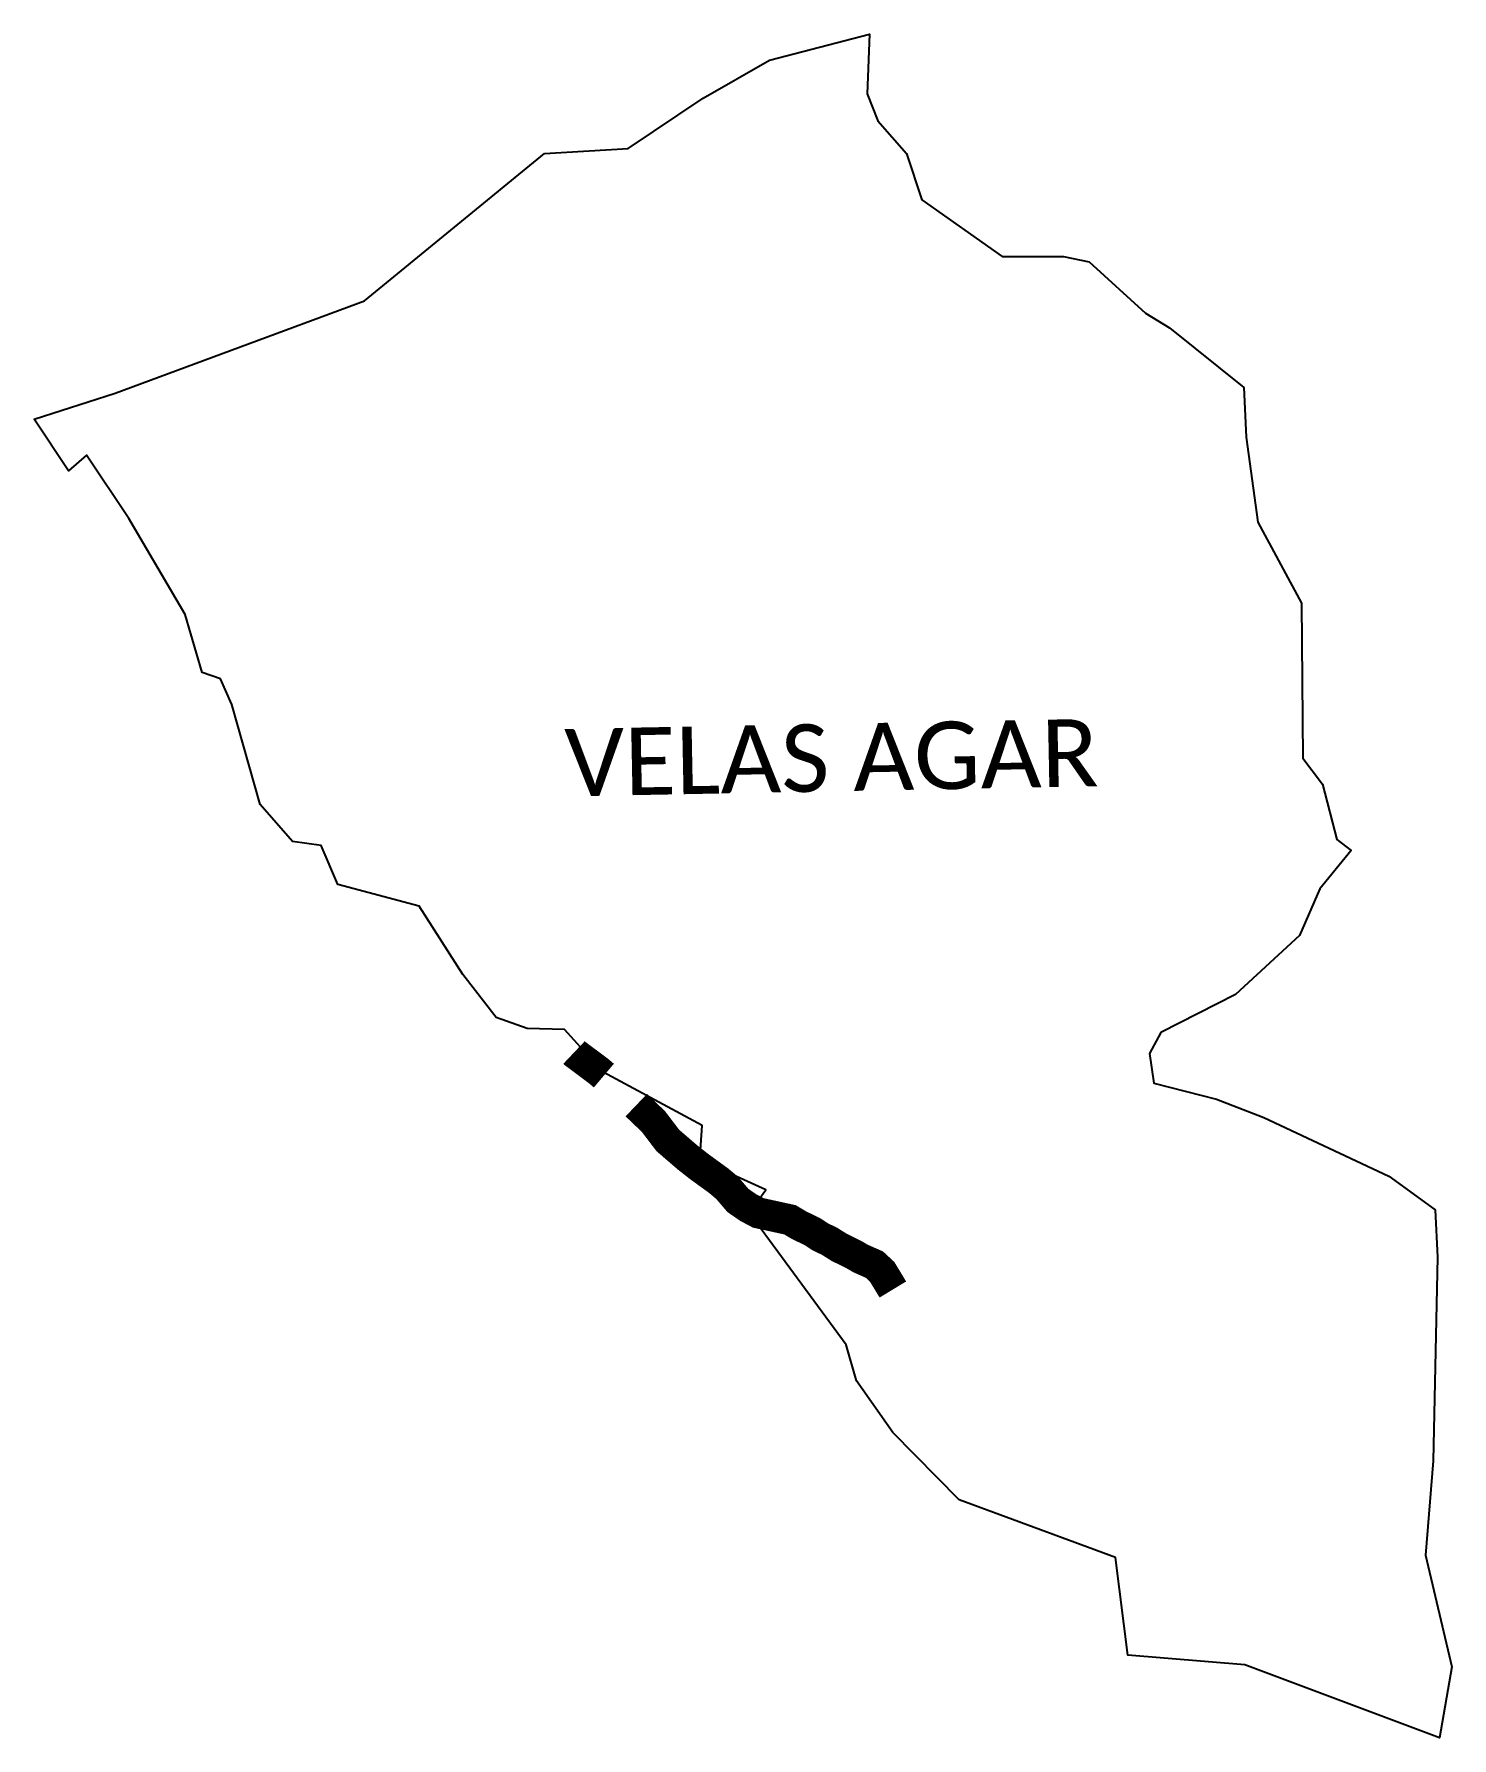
# Model space of a CAD drawing. Header units: metres. Extents: x 284719 to 287003, y 2012791 to 2015536.
import ezdxf

# ---------------------------------------------------------------- set-up
doc = ezdxf.new("R2010")
doc.units = ezdxf.units.M
for name, color, linetype in [('UNPROTECTED', 130, 'Continuous'), ('village', 3, 'Continuous'), ('VILLAGE NAME', 250, 'Continuous')]:
    doc.layers.add(name, color=color, linetype=linetype)
doc.styles.get("Standard").update_dxf_attribs({"font": 'simplex.shx'})

msp = doc.modelspace()

# ---------------------------------------------------------------- linework, layer by layer
at = {"layer": 'UNPROTECTED', "const_width": 50, "flags": 128}
for points in [[(285588.9, 2013895), (285590.8, 2013893.2), (285627.9, 2013865.5), (285637, 2013857.8)], [(285689.2, 2013810.2), (285716.9, 2013783.7), (285740, 2013753.3), (285771.5, 2013726.2), (285790.7, 2013711.1), (285821.4, 2013688.8), (285835.4, 2013677.1), (285853, 2013656.6), (285870, 2013644.9), (285886, 2013636.5), (285905.6, 2013632.3), (285937, 2013625.4), (285951.2, 2013616.9), (285973.5, 2013606.1), (285985.2, 2013598.2), (286000.3, 2013591), (286016.2, 2013581), (286038.7, 2013570), (286050.7, 2013563), (286072.6, 2013553.4), (286085.2, 2013541.7), (286102.5, 2013513.2)]]:
    msp.add_lwpolyline(points, dxfattribs=at)
at = {"layer": 'village', "flags": 128}
msp.add_lwpolyline([(285251.2, 2015105.8), (285541.6, 2015343.3)], dxfattribs=at)
at = {"layer": 'village'}
for points in [[(285541.6, 2015343.3, 0), (285676, 2015351.6, 0), (285796.8, 2015432.2, 0), (285904, 2015493.5, 0), (286065.1, 2015535.7, 0), (286061, 2015439.4, 0), (286078.3, 2015395.8, 0), (286124.7, 2015343.1, 0), (286149, 2015268.7, 0), (286278.6, 2015177.4, 0), (286377.3, 2015177.6, 0), (286418.5, 2015169, 0), (286509.6, 2015086, 0), (286548, 2015062.3, 0), (286667.8, 2014966.6, 0), (286671.5, 2014886.4, 0), (286690.4, 2014749.4, 0), (286760.8, 2014618.9, 0), (286762.7, 2014369.1, 0), (286794.6, 2014327.1, 0), (286817.6, 2014238, 0), (286840.7, 2014220.7, 0), (286790.2, 2014158.8, 0), (286757.2, 2014083.3, 0), (286654.2, 2013988.4, 0), (286533.9, 2013927.3, 0), (286515.7, 2013893.4, 0), (286523, 2013845.6, 0), (286623.9, 2013819.8, 0), (286700, 2013790.1, 0), (286901.5, 2013696, 0), (286976.1, 2013641.5, 0), (286979.5, 2013565.1, 0), (286972.9, 2013237.2, 0), (286960.6, 2013085.4, 0), (287002.9, 2012905.1, 0)], [(287002.9, 2012905.1, 0), (286982.7, 2012790.8, 0), (286669.4, 2012908.4, 0), (286480.8, 2012924.2, 0), (286460.9, 2013081.5, 0), (286209.4, 2013174.2, 0), (286102.5, 2013282.7, 0), (286044.1, 2013366.2, 0), (286027.5, 2013423.8, 0), (285870.9, 2013636.7, 0), (285897.7, 2013673.6, 0), (285791.3, 2013722.3, 0), (285795.4, 2013777.6, 0), (285635.8, 2013863.4, 0), (285573.7, 2013932, 0), (285513.3, 2013933.8, 0), (285463.5, 2013951.2, 0), (285409.6, 2014020.8, 0), (285339.5, 2014130.7, 0), (285208.6, 2014165.9, 0), (285181.5, 2014228.3, 0), (285135.6, 2014234.9, 0), (285083.6, 2014294.5, 0), (285037.9, 2014455.5, 0), (285019.3, 2014496.9, 0), (284989.8, 2014507, 0), (284962.4, 2014600.6, 0), (284872, 2014755.1, 0), (284803.7, 2014857.5, 0), (284774.9, 2014832.2, 0), (284719.2, 2014915.1, 0), (284849.9, 2014957.2, 0), (285251.2, 2015105.8, 0)]]:
    msp.add_polyline3d(points, dxfattribs=at)

# ---------------------------------------------------------------- texts
at = {"layer": 'VILLAGE NAME', "insert": (285572.9, 2014416.2), "char_height": 108.748, "attachment_point": 1, "rotation": 1.1028}
msp.add_mtext_dynamic_manual_height_columns('{\\fCalibri|b0|i0|c0|p34;VELAS AGAR}', width=1124.425, gutter_width=543.7, heights=[0], dxfattribs=at)

doc.saveas('drawing.dxf')
